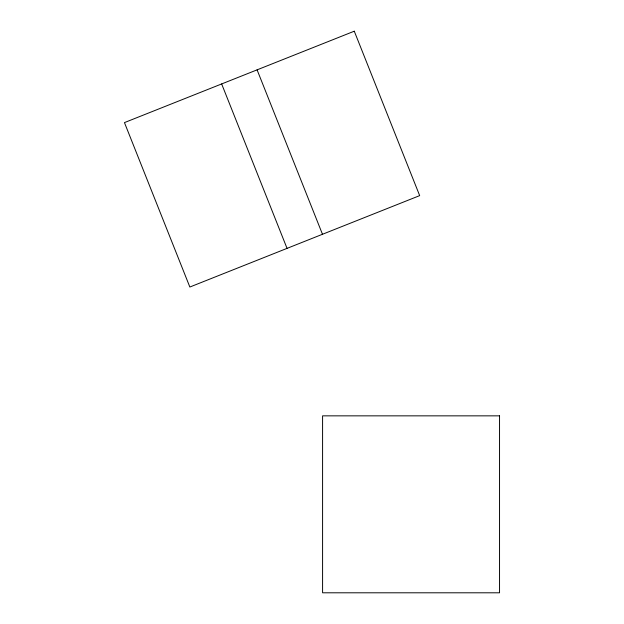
<?xml version="1.0" encoding="UTF-8"?>
<svg xmlns="http://www.w3.org/2000/svg" width="624" height="624" viewBox="0 0 624 624"><rect width="100%" height="100%" fill="white"/><g stroke="black" fill="none" stroke-linecap="round" stroke-linejoin="round"><path stroke-width="0.94" d="M257.088 69.857L322.483 234.281M221.653 83.944L287.048 248.375M354.276 31.2L124.457 122.6L189.852 287.024L419.671 195.624L354.276 31.2M499.543 415.849L322.585 415.849L322.585 592.8L499.543 592.8L499.543 415.849"/></g></svg>
